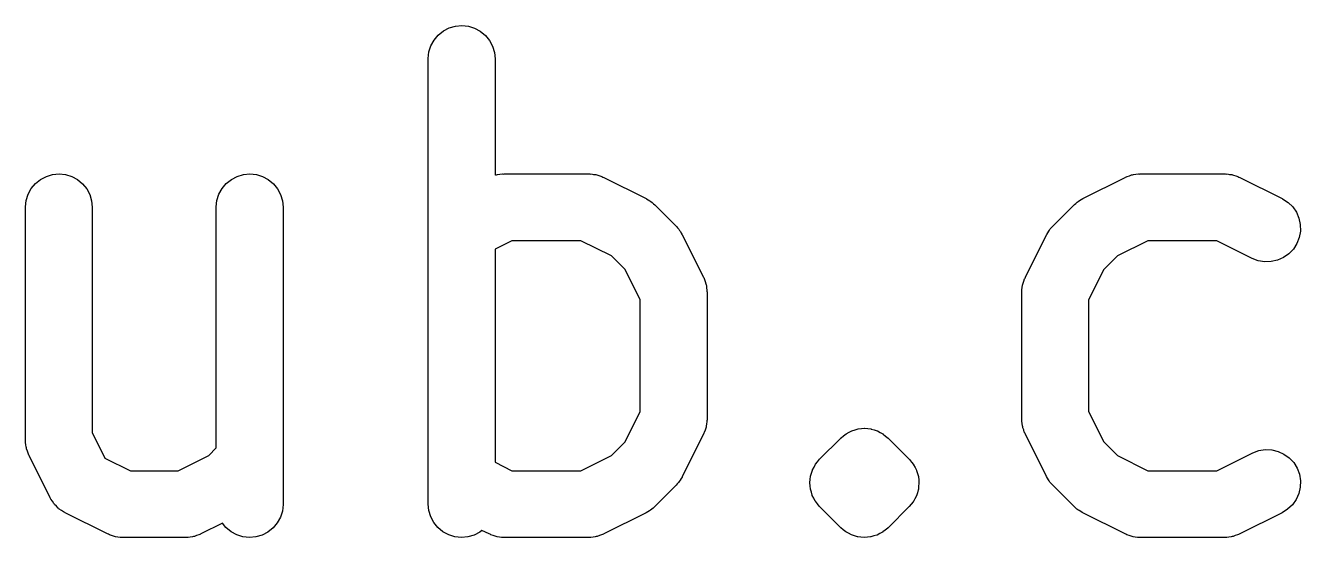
# Model space of a CAD drawing. Extents: x 4.01 to 7.79, y -0.84 to -0.7.
# Drawn here: x 6.2591 to 6.4846, y -0.818 to -0.7275 of the extents above; entities that cross this region are included whole.
import ezdxf

# ---------------------------------------------------------------- set-up
doc = ezdxf.new("R2010")
doc.units = 0
doc.header["$MEASUREMENT"] = 0
doc.layers.add('BLACK', color=7, linetype='CONTINUOUS')

msp = doc.modelspace()

# ---------------------------------------------------------------- linework, layer by layer
at = {"layer": 'BLACK', "linetype": 'CONTINUOUS'}
for p, q in [((6.33296, -0.728439), (6.33398, -0.727905)), ((6.33398, -0.727905), (6.33509, -0.727579)), ((6.33509, -0.727579), (6.33624, -0.727475)), ((6.33624, -0.727475), (6.33738, -0.727595)), ((6.33738, -0.727595), (6.33848, -0.727936)), ((6.33848, -0.727936), (6.3395, -0.728484)), ((6.33077, -0.731054), (6.33132, -0.730044)), ((6.33132, -0.730044), (6.33206, -0.729161)), ((6.33206, -0.729161), (6.33296, -0.728439)), ((6.3395, -0.728484), (6.34039, -0.729219)), ((6.34039, -0.729219), (6.34112, -0.730112)), ((6.34112, -0.730112), (6.34166, -0.73113)), ((6.33029, -0.733298), (6.33042, -0.732153)), ((6.33042, -0.732153), (6.33077, -0.731054)), ((6.34166, -0.73113), (6.34199, -0.732233)), ((6.34199, -0.732233), (6.3421, -0.73338)), ((6.33029, -0.73338), (6.33029, -0.733298)), ((6.33029, -0.812121), (6.33029, -0.73338)), ((6.3421, -0.73338), (6.3421, -0.753951)), ((6.26008, -0.756291), (6.26082, -0.755408)), ((6.26082, -0.755408), (6.26172, -0.754686)), ((6.26172, -0.754686), (6.26274, -0.754152)), ((6.26274, -0.754152), (6.26385, -0.753826)), ((6.26385, -0.753826), (6.265, -0.753722)), ((6.265, -0.753722), (6.26614, -0.753842)), ((6.26614, -0.753842), (6.26724, -0.754183)), ((6.26724, -0.754183), (6.26826, -0.754731)), ((6.26826, -0.754731), (6.26915, -0.755466)), ((6.26915, -0.755466), (6.26987, -0.756359)), ((6.29383, -0.756291), (6.29457, -0.755408)), ((6.29457, -0.755408), (6.29547, -0.754686)), ((6.29547, -0.754686), (6.29649, -0.754152)), ((6.29649, -0.754152), (6.29759, -0.753826)), ((6.29759, -0.753826), (6.29874, -0.753722)), ((6.29874, -0.753722), (6.29989, -0.753842)), ((6.29989, -0.753842), (6.30099, -0.754183)), ((6.30099, -0.754183), (6.302, -0.754731)), ((6.302, -0.754731), (6.30289, -0.755466)), ((6.30289, -0.755466), (6.30362, -0.756359)), ((6.3421, -0.753951), (6.34221, -0.753911)), ((6.34221, -0.753911), (6.34238, -0.753884)), ((6.34238, -0.753884), (6.34255, -0.753834)), ((6.34255, -0.753834), (6.34295, -0.753795)), ((6.34295, -0.753795), (6.34335, -0.753732)), ((6.34335, -0.753732), (6.34352, -0.753739)), ((6.34352, -0.753739), (6.3437, -0.753722)), ((6.3437, -0.753722), (6.35869, -0.753722)), ((6.35869, -0.753722), (6.35878, -0.753722)), ((6.35878, -0.753722), (6.35895, -0.753742)), ((6.35895, -0.753742), (6.35912, -0.753737)), ((6.35912, -0.753737), (6.35952, -0.753806)), ((6.35952, -0.753806), (6.35992, -0.753851)), ((6.35992, -0.753851), (6.36009, -0.753903)), ((6.36009, -0.753903), (6.36026, -0.753933)), ((6.36026, -0.753933), (6.36064, -0.754077)), ((6.36064, -0.754077), (6.36102, -0.754199)), ((6.36102, -0.754199), (6.36117, -0.754283)), ((6.36117, -0.754283), (6.36133, -0.754345)), ((6.36133, -0.754345), (6.36883, -0.758095)), ((6.44604, -0.758095), (6.45354, -0.754345)), ((6.45354, -0.754345), (6.45361, -0.754309)), ((6.45361, -0.754309), (6.45378, -0.754249)), ((6.45378, -0.754249), (6.45393, -0.754167)), ((6.45393, -0.754167), (6.45432, -0.75405)), ((6.45432, -0.75405), (6.4547, -0.753911)), ((6.4547, -0.753911), (6.45487, -0.753884)), ((6.45487, -0.753884), (6.45503, -0.753834)), ((6.45503, -0.753834), (6.45544, -0.753795)), ((6.45544, -0.753795), (6.45583, -0.753732)), ((6.45583, -0.753732), (6.45601, -0.753739)), ((6.45601, -0.753739), (6.45618, -0.753722)), ((6.45618, -0.753722), (6.47118, -0.753722)), ((6.47118, -0.753722), (6.47126, -0.753722)), ((6.47126, -0.753722), (6.47143, -0.753742)), ((6.47143, -0.753742), (6.47161, -0.753737)), ((6.47161, -0.753737), (6.47201, -0.753806)), ((6.47201, -0.753806), (6.47241, -0.753851)), ((6.47241, -0.753851), (6.47257, -0.753903)), ((6.47257, -0.753903), (6.47274, -0.753933)), ((6.47274, -0.753933), (6.47312, -0.754077)), ((6.47312, -0.754077), (6.47351, -0.754199)), ((6.47351, -0.754199), (6.47366, -0.754283)), ((6.47366, -0.754283), (6.47382, -0.754345)), ((6.47382, -0.754345), (6.48132, -0.758095)), ((6.25918, -0.758399), (6.25953, -0.757301)), ((6.25953, -0.757301), (6.26008, -0.756291)), ((6.26987, -0.756359), (6.27042, -0.757377)), ((6.27042, -0.757377), (6.27075, -0.75848)), ((6.29292, -0.758399), (6.29327, -0.757301)), ((6.29327, -0.757301), (6.29383, -0.756291)), ((6.30362, -0.756359), (6.30416, -0.757377)), ((6.30416, -0.757377), (6.30449, -0.75848)), ((6.25905, -0.759545), (6.25918, -0.758399)), ((6.25905, -0.759627), (6.25905, -0.759545)), ((6.25905, -0.800872), (6.25905, -0.759627)), ((6.27075, -0.75848), (6.27086, -0.759627)), ((6.27086, -0.759627), (6.27086, -0.799478)), ((6.2928, -0.759545), (6.29292, -0.758399)), ((6.2928, -0.759627), (6.2928, -0.759545)), ((6.2928, -0.802175), (6.2928, -0.759627)), ((6.30449, -0.75848), (6.30461, -0.759627)), ((6.30461, -0.759627), (6.30461, -0.812121)), ((6.36883, -0.758095), (6.36891, -0.758132)), ((6.36891, -0.758132), (6.36919, -0.758313)), ((6.36919, -0.758313), (6.36948, -0.758469)), ((6.36948, -0.758469), (6.36967, -0.758625)), ((6.36967, -0.758625), (6.36987, -0.758759)), ((6.36987, -0.758759), (6.37011, -0.75899)), ((6.37011, -0.75899), (6.37037, -0.759201)), ((6.37037, -0.759201), (6.37412, -0.76295)), ((6.44076, -0.76295), (6.44451, -0.759201)), ((6.44451, -0.759201), (6.44457, -0.759143)), ((6.44457, -0.759143), (6.44482, -0.758936)), ((6.44482, -0.758936), (6.44507, -0.758708)), ((6.44507, -0.758708), (6.44527, -0.758577)), ((6.44527, -0.758577), (6.44547, -0.758424)), ((6.44547, -0.758424), (6.44576, -0.758271)), ((6.44576, -0.758271), (6.44604, -0.758095)), ((6.48132, -0.758095), (6.48139, -0.758132)), ((6.48139, -0.758132), (6.48236, -0.758759)), ((6.48236, -0.758759), (6.48319, -0.759562)), ((6.48319, -0.759562), (6.48384, -0.76051)), ((6.48384, -0.76051), (6.4843, -0.761568)), ((6.4843, -0.761568), (6.48454, -0.762694)), ((6.37412, -0.76295), (6.37418, -0.763009)), ((6.37418, -0.763009), (6.37438, -0.763268)), ((6.37438, -0.763268), (6.37461, -0.763509)), ((6.37461, -0.763509), (6.37474, -0.763718)), ((6.37474, -0.763718), (6.3749, -0.76391)), ((6.3749, -0.76391), (6.37505, -0.764204)), ((6.37505, -0.764204), (6.37522, -0.764485)), ((6.37522, -0.764485), (6.37897, -0.771984)), ((6.4359, -0.771984), (6.43965, -0.764485)), ((6.43965, -0.764485), (6.43969, -0.764412)), ((6.43969, -0.764412), (6.43987, -0.764133)), ((6.43987, -0.764133), (6.44003, -0.763841)), ((6.44003, -0.763841), (6.44018, -0.763651)), ((6.44018, -0.763651), (6.44032, -0.763445)), ((6.44032, -0.763445), (6.44055, -0.763207)), ((6.44055, -0.763207), (6.44076, -0.76295)), ((6.48457, -0.763847), (6.48436, -0.764981)), ((6.48454, -0.762694), (6.48457, -0.763847)), ((6.34509, -0.765533), (6.3421, -0.767026)), ((6.3573, -0.765533), (6.34509, -0.765533)), ((6.36269, -0.76823), (6.3573, -0.765533)), ((6.45758, -0.765533), (6.45218, -0.76823)), ((6.46979, -0.765533), (6.45758, -0.765533)), ((6.47604, -0.768659), (6.46979, -0.765533)), ((6.48394, -0.766054), (6.48332, -0.767026)), ((6.48436, -0.764981), (6.48394, -0.766054)), ((6.3421, -0.767026), (6.3421, -0.804721)), ((6.36509, -0.770624), (6.36269, -0.76823)), ((6.45218, -0.76823), (6.44979, -0.770624)), ((6.47711, -0.769071), (6.47604, -0.768659)), ((6.48053, -0.768986), (6.4794, -0.769238)), ((6.48158, -0.76852), (6.48053, -0.768986)), ((6.48252, -0.767858), (6.48158, -0.76852)), ((6.48332, -0.767026), (6.48252, -0.767858)), ((6.36779, -0.776019), (6.36509, -0.770624)), ((6.44979, -0.770624), (6.44709, -0.776019)), ((6.47825, -0.769267), (6.47711, -0.769071)), ((6.4794, -0.769238), (6.47825, -0.769267)), ((6.37897, -0.771984), (6.37901, -0.772058)), ((6.37901, -0.772058), (6.37907, -0.772221)), ((6.37907, -0.772221), (6.37915, -0.772375)), ((6.37915, -0.772375), (6.37927, -0.772761)), ((6.37927, -0.772761), (6.37941, -0.77314)), ((6.37941, -0.77314), (6.37943, -0.773312)), ((6.37943, -0.773312), (6.37948, -0.773478)), ((6.37948, -0.773478), (6.37952, -0.77388)), ((6.43536, -0.773798), (6.43541, -0.773397)), ((6.43541, -0.773397), (6.43546, -0.773232)), ((6.43546, -0.773232), (6.43549, -0.77306)), ((6.43549, -0.77306), (6.43563, -0.772684)), ((6.43563, -0.772684), (6.43576, -0.772299)), ((6.43576, -0.772299), (6.43584, -0.772147)), ((6.43584, -0.772147), (6.4359, -0.771984)), ((6.37952, -0.77388), (6.37959, -0.774279)), ((6.37959, -0.774279), (6.37958, -0.774452)), ((6.37958, -0.774452), (6.3796, -0.774625)), ((6.3796, -0.774625), (6.3796, -0.797122)), ((6.43528, -0.774543), (6.4353, -0.77437)), ((6.43528, -0.774625), (6.43528, -0.774543)), ((6.43528, -0.797122), (6.43528, -0.774625)), ((6.43529, -0.774196), (6.43536, -0.773798)), ((6.4353, -0.77437), (6.43529, -0.774196)), ((6.36779, -0.795728), (6.36779, -0.776019)), ((6.44709, -0.776019), (6.44709, -0.795728)), ((6.36509, -0.801123), (6.36779, -0.795728)), ((6.44709, -0.795728), (6.44979, -0.801123)), ((6.37951, -0.797949), (6.37947, -0.79835)), ((6.37958, -0.797551), (6.37951, -0.797949)), ((6.3796, -0.797205), (6.37958, -0.797377)), ((6.37958, -0.797377), (6.37958, -0.797551)), ((6.3796, -0.797122), (6.3796, -0.797205)), ((6.43529, -0.797295), (6.43528, -0.797122)), ((6.43529, -0.797469), (6.43529, -0.797295)), ((6.43535, -0.797868), (6.43529, -0.797469)), ((6.43539, -0.798269), (6.43535, -0.797868)), ((6.43544, -0.798436), (6.43539, -0.798269)), ((6.27086, -0.799478), (6.27311, -0.803969)), ((6.37897, -0.799763), (6.37522, -0.807262)), ((6.37904, -0.799601), (6.37897, -0.799763)), ((6.37912, -0.799449), (6.37904, -0.799601)), ((6.37924, -0.799064), (6.37912, -0.799449)), ((6.37939, -0.798687), (6.37924, -0.799064)), ((6.37942, -0.798516), (6.37939, -0.798687)), ((6.37947, -0.79835), (6.37942, -0.798516)), ((6.39951, -0.804195), (6.40326, -0.800446)), ((6.40326, -0.800446), (6.40329, -0.800418)), ((6.40329, -0.800416), (6.4033, -0.800403)), ((6.40329, -0.800417), (6.40329, -0.800416)), ((6.40329, -0.800418), (6.40329, -0.800417)), ((6.4033, -0.800403), (6.40331, -0.800402)), ((6.40331, -0.800401), (6.40332, -0.800388)), ((6.40331, -0.800402), (6.40331, -0.800401)), ((6.40332, -0.800388), (6.40375, -0.800042)), ((6.40375, -0.800042), (6.40419, -0.799691)), ((6.40419, -0.799691), (6.4042, -0.799686)), ((6.4042, -0.79968), (6.40421, -0.799675)), ((6.4042, -0.799686), (6.4042, -0.79968)), ((6.40421, -0.799675), (6.40422, -0.799669)), ((6.40422, -0.799669), (6.40472, -0.799412)), ((6.40472, -0.799412), (6.40521, -0.799154)), ((6.40521, -0.799154), (6.40522, -0.799151)), ((6.40522, -0.799151), (6.40523, -0.799146)), ((6.40523, -0.799146), (6.40524, -0.799143)), ((6.40524, -0.799138), (6.40578, -0.798983)), ((6.40524, -0.799143), (6.40524, -0.799138)), ((6.40578, -0.798983), (6.40631, -0.798824)), ((6.40631, -0.798824), (6.40632, -0.798823)), ((6.40632, -0.798823), (6.40633, -0.798821)), ((6.40633, -0.798821), (6.40634, -0.79882)), ((6.40634, -0.79882), (6.40635, -0.798817)), ((6.40635, -0.798817), (6.40691, -0.798768)), ((6.40691, -0.798768), (6.40746, -0.798716)), ((6.40746, -0.798716), (6.40747, -0.798717)), ((6.40747, -0.798717), (6.40748, -0.798716)), ((6.40748, -0.798716), (6.40749, -0.798717)), ((6.40749, -0.798717), (6.4075, -0.798716)), ((6.4075, -0.798716), (6.40805, -0.798776)), ((6.40805, -0.798776), (6.4086, -0.798832)), ((6.4086, -0.798832), (6.40861, -0.798836)), ((6.40861, -0.798836), (6.40863, -0.798837)), ((6.40863, -0.798837), (6.40863, -0.79884)), ((6.40863, -0.79884), (6.40865, -0.798841)), ((6.40865, -0.798841), (6.40918, -0.799007)), ((6.40918, -0.799007), (6.40971, -0.799169)), ((6.40971, -0.799169), (6.40972, -0.799174)), ((6.40972, -0.799174), (6.40973, -0.799177)), ((6.40973, -0.799177), (6.40973, -0.799182)), ((6.40973, -0.799182), (6.40975, -0.799185)), ((6.40975, -0.799185), (6.41024, -0.799453)), ((6.41024, -0.799453), (6.41072, -0.799714)), ((6.41072, -0.799714), (6.41073, -0.799721)), ((6.41073, -0.799721), (6.41074, -0.799726)), ((6.41074, -0.799726), (6.41075, -0.799732)), ((6.41075, -0.799732), (6.41076, -0.799737)), ((6.41076, -0.799737), (6.41119, -0.800095)), ((6.41119, -0.800095), (6.41161, -0.800446)), ((6.41161, -0.800446), (6.41536, -0.804195)), ((6.43547, -0.798608), (6.43544, -0.798436)), ((6.43561, -0.798986), (6.43547, -0.798608)), ((6.43572, -0.799373), (6.43561, -0.798986)), ((6.43581, -0.799526), (6.43572, -0.799373)), ((6.43586, -0.799689), (6.43581, -0.799526)), ((6.4359, -0.799763), (6.43586, -0.799689)), ((6.43965, -0.807262), (6.4359, -0.799763)), ((6.25907, -0.801045), (6.25905, -0.800872)), ((6.25906, -0.801219), (6.25907, -0.801045)), ((6.25912, -0.801617), (6.25906, -0.801219)), ((6.25916, -0.802019), (6.25912, -0.801617)), ((6.25921, -0.802185), (6.25916, -0.802019)), ((6.25924, -0.802357), (6.25921, -0.802185)), ((6.25938, -0.802736), (6.25924, -0.802357)), ((6.2595, -0.803122), (6.25938, -0.802736)), ((6.29145, -0.803518), (6.2928, -0.802175)), ((6.36269, -0.803518), (6.36509, -0.801123)), ((6.44979, -0.801123), (6.45218, -0.803518)), ((6.47611, -0.803053), (6.47719, -0.802655)), ((6.47719, -0.802655), (6.47833, -0.802476)), ((6.47833, -0.802476), (6.47948, -0.802521)), ((6.47948, -0.802521), (6.4806, -0.802788)), ((6.4806, -0.802788), (6.48165, -0.803269)), ((6.25958, -0.803276), (6.2595, -0.803122)), ((6.25964, -0.803439), (6.25958, -0.803276)), ((6.25967, -0.803513), (6.25964, -0.803439)), ((6.26342, -0.811012), (6.25967, -0.803513)), ((6.27311, -0.803969), (6.2776, -0.806215)), ((6.28606, -0.806215), (6.29145, -0.803518)), ((6.3421, -0.804721), (6.34509, -0.806215)), ((6.3573, -0.806215), (6.36269, -0.803518)), ((6.39852, -0.805573), (6.39878, -0.805086)), ((6.39878, -0.805086), (6.39879, -0.80507)), ((6.39879, -0.80507), (6.3988, -0.805052)), ((6.3988, -0.805052), (6.39916, -0.804621)), ((6.39916, -0.804621), (6.39951, -0.804195)), ((6.41536, -0.804195), (6.41539, -0.804223)), ((6.41539, -0.804223), (6.41539, -0.804224)), ((6.41539, -0.804224), (6.41539, -0.804226)), ((6.41539, -0.804226), (6.41542, -0.804254)), ((6.41542, -0.804254), (6.41577, -0.804687)), ((6.41577, -0.804687), (6.41612, -0.80512)), ((6.45218, -0.803518), (6.45758, -0.806215)), ((6.46979, -0.806215), (6.47604, -0.803089)), ((6.47604, -0.803089), (6.47611, -0.803053)), ((6.48165, -0.803269), (6.48259, -0.803944)), ((6.48259, -0.803944), (6.48337, -0.804787)), ((6.48337, -0.804787), (6.48398, -0.805767)), ((6.2776, -0.806215), (6.28606, -0.806215)), ((6.34509, -0.806215), (6.3573, -0.806215)), ((6.37519, -0.807336), (6.37501, -0.807614)), ((6.37522, -0.807262), (6.37519, -0.807336)), ((6.39784, -0.807757), (6.3979, -0.807204)), ((6.3979, -0.807204), (6.39791, -0.807184)), ((6.39791, -0.807163), (6.39807, -0.806633)), ((6.39791, -0.807184), (6.39791, -0.807163)), ((6.39807, -0.806633), (6.39824, -0.806102)), ((6.39824, -0.806102), (6.39825, -0.806083)), ((6.39825, -0.806064), (6.39852, -0.805573)), ((6.39825, -0.806083), (6.39825, -0.806064)), ((6.41612, -0.80512), (6.41613, -0.805138)), ((6.41613, -0.805138), (6.41614, -0.805155)), ((6.41614, -0.805155), (6.4164, -0.80565)), ((6.4164, -0.80565), (6.41665, -0.80614)), ((6.41665, -0.80614), (6.41666, -0.806159)), ((6.41666, -0.806159), (6.41667, -0.806178)), ((6.41667, -0.806178), (6.41683, -0.806712)), ((6.41683, -0.806712), (6.41698, -0.807244)), ((6.41698, -0.807244), (6.41699, -0.807265)), ((6.41699, -0.807265), (6.41699, -0.807285)), ((6.41699, -0.807285), (6.41704, -0.807838)), ((6.43983, -0.807543), (6.43965, -0.807262)), ((6.45758, -0.806215), (6.46979, -0.806215)), ((6.48398, -0.805767), (6.48438, -0.806846)), ((6.48438, -0.806846), (6.48457, -0.807983)), ((6.37412, -0.808797), (6.37037, -0.812547)), ((6.37433, -0.808541), (6.37412, -0.808797)), ((6.37456, -0.808303), (6.37433, -0.808541)), ((6.37469, -0.808096), (6.37456, -0.808303)), ((6.37485, -0.807907), (6.37469, -0.808096)), ((6.37501, -0.807614), (6.37485, -0.807907)), ((6.39778, -0.808309), (6.39784, -0.807757)), ((6.39778, -0.80833), (6.39778, -0.808309)), ((6.39778, -0.80835), (6.39778, -0.80833)), ((6.39783, -0.808903), (6.39778, -0.80835)), ((6.39788, -0.809457), (6.39783, -0.808903)), ((6.39789, -0.809477), (6.39788, -0.809457)), ((6.39789, -0.809498), (6.39789, -0.809477)), ((6.39805, -0.810032), (6.39789, -0.809498)), ((6.41697, -0.809579), (6.4168, -0.810109)), ((6.41698, -0.809538), (6.41697, -0.809558)), ((6.41697, -0.809558), (6.41697, -0.809579)), ((6.41703, -0.808985), (6.41698, -0.809538)), ((6.41709, -0.808433), (6.41703, -0.808985)), ((6.41704, -0.807838), (6.41709, -0.808392)), ((6.41709, -0.808392), (6.41709, -0.808412)), ((6.41709, -0.808412), (6.41709, -0.808433)), ((6.43998, -0.807838), (6.43983, -0.807543)), ((6.44013, -0.80803), (6.43998, -0.807838)), ((6.44026, -0.808238), (6.44013, -0.80803)), ((6.44049, -0.808479), (6.44026, -0.808238)), ((6.4407, -0.808739), (6.44049, -0.808479)), ((6.44076, -0.808797), (6.4407, -0.808739)), ((6.44451, -0.812547), (6.44076, -0.808797)), ((6.48453, -0.809135), (6.48427, -0.810258)), ((6.48457, -0.807983), (6.48453, -0.809135)), ((6.26349, -0.81112), (6.26342, -0.811012)), ((6.26354, -0.811237), (6.26349, -0.81112)), ((6.2638, -0.811607), (6.26354, -0.811237)), ((6.26404, -0.811988), (6.2638, -0.811607)), ((6.3982, -0.810564), (6.39805, -0.810032)), ((6.39821, -0.810582), (6.3982, -0.810564)), ((6.39822, -0.810602), (6.39821, -0.810582)), ((6.39848, -0.811093), (6.39822, -0.810602)), ((6.39874, -0.811587), (6.39848, -0.811093)), ((6.39875, -0.811604), (6.39874, -0.811587)), ((6.39876, -0.811622), (6.39875, -0.811604)), ((6.39911, -0.812053), (6.39876, -0.811622)), ((6.41607, -0.81169), (6.41571, -0.81212)), ((6.41608, -0.811672), (6.41607, -0.81169)), ((6.41609, -0.811656), (6.41608, -0.811672)), ((6.41636, -0.811169), (6.41609, -0.811656)), ((6.41662, -0.810678), (6.41636, -0.811169)), ((6.41663, -0.810659), (6.41662, -0.810678)), ((6.41664, -0.81064), (6.41663, -0.810659)), ((6.4168, -0.810109), (6.41664, -0.81064)), ((6.4838, -0.811309), (6.48313, -0.812248)), ((6.48427, -0.810258), (6.4838, -0.811309)), ((6.26412, -0.812081), (6.26404, -0.811988)), ((6.2642, -0.812185), (6.26412, -0.812081)), ((6.26452, -0.812498), (6.2642, -0.812185)), ((6.26483, -0.812826), (6.26452, -0.812498)), ((6.26493, -0.8129), (6.26483, -0.812826)), ((6.26502, -0.812989), (6.26493, -0.8129)), ((6.2654, -0.813233), (6.26502, -0.812989)), ((6.26577, -0.813494), (6.2654, -0.813233)), ((6.26588, -0.813546), (6.26577, -0.813494)), ((6.26599, -0.813616), (6.26588, -0.813546)), ((6.26606, -0.813653), (6.26599, -0.813616)), ((6.27356, -0.817403), (6.26606, -0.813653)), ((6.30448, -0.813348), (6.30413, -0.814447)), ((6.30461, -0.812203), (6.30448, -0.813348)), ((6.30461, -0.812121), (6.30461, -0.812203)), ((6.3304, -0.813268), (6.33029, -0.812121)), ((6.33074, -0.814371), (6.3304, -0.813268)), ((6.36883, -0.813653), (6.36133, -0.817403)), ((6.36911, -0.813476), (6.36883, -0.813653)), ((6.36941, -0.813324), (6.36911, -0.813476)), ((6.3696, -0.81317), (6.36941, -0.813324)), ((6.36981, -0.813039), (6.3696, -0.81317)), ((6.37005, -0.812812), (6.36981, -0.813039)), ((6.37031, -0.812605), (6.37005, -0.812812)), ((6.37037, -0.812547), (6.37031, -0.812605)), ((6.39945, -0.812488), (6.39911, -0.812053)), ((6.39948, -0.812516), (6.39945, -0.812488)), ((6.39948, -0.812518), (6.39948, -0.812516)), ((6.39948, -0.812519), (6.39948, -0.812518)), ((6.39951, -0.812547), (6.39948, -0.812519)), ((6.40326, -0.816296), (6.39951, -0.812547)), ((6.41536, -0.812547), (6.41161, -0.816296)), ((6.41571, -0.81212), (6.41536, -0.812547)), ((6.44476, -0.812757), (6.44451, -0.812547)), ((6.445, -0.812989), (6.44476, -0.812757)), ((6.44521, -0.813122), (6.445, -0.812989)), ((6.4454, -0.813278), (6.44521, -0.813122)), ((6.44569, -0.813435), (6.4454, -0.813278)), ((6.44597, -0.813616), (6.44569, -0.813435)), ((6.44604, -0.813653), (6.44597, -0.813616)), ((6.45354, -0.817403), (6.44604, -0.813653)), ((6.48132, -0.813653), (6.47382, -0.817403)), ((6.4823, -0.813039), (6.48132, -0.813653)), ((6.48313, -0.812248), (6.4823, -0.813039)), ((6.29388, -0.815509), (6.29009, -0.817403)), ((6.29451, -0.816282), (6.29388, -0.815509)), ((6.2954, -0.817016), (6.29451, -0.816282)), ((6.30283, -0.81634), (6.30193, -0.817062)), ((6.30357, -0.815457), (6.30283, -0.81634)), ((6.30413, -0.814447), (6.30357, -0.815457)), ((6.33128, -0.815389), (6.33074, -0.814371)), ((6.33201, -0.816282), (6.33128, -0.815389)), ((6.33289, -0.817016), (6.33201, -0.816282)), ((6.40369, -0.816647), (6.40326, -0.816296)), ((6.41155, -0.816354), (6.41112, -0.816701)), ((6.41157, -0.816341), (6.41155, -0.816354)), ((6.41158, -0.816326), (6.41157, -0.816339)), ((6.41157, -0.816339), (6.41157, -0.81634)), ((6.41157, -0.81634), (6.41157, -0.816341)), ((6.41159, -0.816324), (6.41158, -0.816325)), ((6.41158, -0.816325), (6.41158, -0.816326)), ((6.41161, -0.816296), (6.41159, -0.816324)), ((6.27373, -0.817465), (6.27356, -0.817403)), ((6.27388, -0.817548), (6.27373, -0.817465)), ((6.27426, -0.817671), (6.27388, -0.817548)), ((6.27464, -0.817815), (6.27426, -0.817671)), ((6.27481, -0.817844), (6.27464, -0.817815)), ((6.27498, -0.817897), (6.27481, -0.817844)), ((6.27538, -0.817942), (6.27498, -0.817897)), ((6.27578, -0.81801), (6.27538, -0.817942)), ((6.27595, -0.818006), (6.27578, -0.81801)), ((6.27612, -0.818025), (6.27595, -0.818006)), ((6.2762, -0.818026), (6.27612, -0.818025)), ((6.28745, -0.818026), (6.2762, -0.818026)), ((6.28763, -0.818009), (6.28745, -0.818026)), ((6.2878, -0.818016), (6.28763, -0.818009)), ((6.2882, -0.817953), (6.2878, -0.818016)), ((6.2886, -0.817914), (6.2882, -0.817953)), ((6.28877, -0.817863), (6.2886, -0.817914)), ((6.28894, -0.817836), (6.28877, -0.817863)), ((6.28932, -0.817697), (6.28894, -0.817836)), ((6.2897, -0.81758), (6.28932, -0.817697)), ((6.28986, -0.817499), (6.2897, -0.81758)), ((6.29002, -0.817439), (6.28986, -0.817499)), ((6.29009, -0.817403), (6.29002, -0.817439)), ((6.29641, -0.817565), (6.2954, -0.817016)), ((6.29751, -0.817905), (6.29641, -0.817565)), ((6.29866, -0.818026), (6.29751, -0.817905)), ((6.29981, -0.817921), (6.29866, -0.818026)), ((6.30091, -0.817596), (6.29981, -0.817921)), ((6.30193, -0.817062), (6.30091, -0.817596)), ((6.33391, -0.817565), (6.33289, -0.817016)), ((6.33501, -0.817905), (6.33391, -0.817565)), ((6.33616, -0.818026), (6.33501, -0.817905)), ((6.3373, -0.817921), (6.33616, -0.818026)), ((6.33841, -0.817596), (6.3373, -0.817921)), ((6.33943, -0.817062), (6.33841, -0.817596)), ((6.33979, -0.816771), (6.33943, -0.817062)), ((6.34105, -0.817403), (6.33979, -0.816771)), ((6.34122, -0.817465), (6.34105, -0.817403)), ((6.34137, -0.817548), (6.34122, -0.817465)), ((6.34175, -0.817671), (6.34137, -0.817548)), ((6.34213, -0.817815), (6.34175, -0.817671)), ((6.3423, -0.817844), (6.34213, -0.817815)), ((6.34247, -0.817897), (6.3423, -0.817844)), ((6.34287, -0.817942), (6.34247, -0.817897)), ((6.34327, -0.81801), (6.34287, -0.817942)), ((6.34344, -0.818006), (6.34327, -0.81801)), ((6.34361, -0.818025), (6.34344, -0.818006)), ((6.3437, -0.818026), (6.34361, -0.818025)), ((6.35869, -0.818026), (6.3437, -0.818026)), ((6.35887, -0.818009), (6.35869, -0.818026)), ((6.35904, -0.818016), (6.35887, -0.818009)), ((6.35944, -0.817953), (6.35904, -0.818016)), ((6.35984, -0.817914), (6.35944, -0.817953)), ((6.36001, -0.817863), (6.35984, -0.817914)), ((6.36018, -0.817836), (6.36001, -0.817863)), ((6.36056, -0.817697), (6.36018, -0.817836)), ((6.36094, -0.81758), (6.36056, -0.817697)), ((6.3611, -0.817499), (6.36094, -0.81758)), ((6.36126, -0.817439), (6.3611, -0.817499)), ((6.36133, -0.817403), (6.36126, -0.817439)), ((6.40412, -0.817005), (6.40369, -0.816647)), ((6.40413, -0.81701), (6.40412, -0.817005)), ((6.40414, -0.817016), (6.40413, -0.81701)), ((6.40414, -0.817021), (6.40414, -0.817016)), ((6.40415, -0.817028), (6.40414, -0.817021)), ((6.40464, -0.817289), (6.40415, -0.817028)), ((6.40513, -0.817557), (6.40464, -0.817289)), ((6.40514, -0.81756), (6.40513, -0.817557)), ((6.40515, -0.817565), (6.40514, -0.81756)), ((6.40516, -0.817568), (6.40515, -0.817565)), ((6.40517, -0.817573), (6.40516, -0.817568)), ((6.4057, -0.817735), (6.40517, -0.817573)), ((6.40623, -0.817901), (6.4057, -0.817735)), ((6.40624, -0.817902), (6.40623, -0.817901)), ((6.40625, -0.817905), (6.40624, -0.817902)), ((6.40626, -0.817906), (6.40625, -0.817905)), ((6.40627, -0.81791), (6.40626, -0.817906)), ((6.40682, -0.817966), (6.40627, -0.81791)), ((6.40738, -0.818026), (6.40682, -0.817966)), ((6.40739, -0.818025), (6.40738, -0.818026)), ((6.4074, -0.818026), (6.40739, -0.818025)), ((6.40741, -0.818025), (6.4074, -0.818026)), ((6.40742, -0.818026), (6.40741, -0.818025)), ((6.40797, -0.817974), (6.40742, -0.818026)), ((6.40852, -0.817925), (6.40797, -0.817974)), ((6.40853, -0.817922), (6.40852, -0.817925)), ((6.40854, -0.817921), (6.40853, -0.817922)), ((6.40855, -0.817919), (6.40854, -0.817921)), ((6.40856, -0.817918), (6.40855, -0.817919)), ((6.4091, -0.817758), (6.40856, -0.817918)), ((6.40963, -0.817604), (6.4091, -0.817758)), ((6.40964, -0.817599), (6.40963, -0.817604)), ((6.40965, -0.817596), (6.40964, -0.817599)), ((6.40966, -0.817591), (6.40965, -0.817596)), ((6.40967, -0.817588), (6.40966, -0.817591)), ((6.41016, -0.81733), (6.40967, -0.817588)), ((6.41065, -0.817073), (6.41016, -0.81733)), ((6.41066, -0.817067), (6.41065, -0.817073)), ((6.41067, -0.817062), (6.41066, -0.817067)), ((6.41068, -0.817056), (6.41067, -0.817062)), ((6.41069, -0.817051), (6.41068, -0.817056)), ((6.41112, -0.816701), (6.41069, -0.817051)), ((6.4537, -0.817465), (6.45354, -0.817403)), ((6.45386, -0.817548), (6.4537, -0.817465)), ((6.45424, -0.817671), (6.45386, -0.817548)), ((6.45462, -0.817815), (6.45424, -0.817671)), ((6.45479, -0.817844), (6.45462, -0.817815)), ((6.45495, -0.817897), (6.45479, -0.817844)), ((6.45535, -0.817942), (6.45495, -0.817897)), ((6.45575, -0.81801), (6.45535, -0.817942)), ((6.45593, -0.818006), (6.45575, -0.81801)), ((6.4561, -0.818025), (6.45593, -0.818006)), ((6.45618, -0.818026), (6.4561, -0.818025)), ((6.47118, -0.818026), (6.45618, -0.818026)), ((6.47135, -0.818009), (6.47118, -0.818026)), ((6.47153, -0.818016), (6.47135, -0.818009)), ((6.47192, -0.817953), (6.47153, -0.818016)), ((6.47233, -0.817914), (6.47192, -0.817953)), ((6.47249, -0.817863), (6.47233, -0.817914)), ((6.47266, -0.817836), (6.47249, -0.817863)), ((6.47304, -0.817697), (6.47266, -0.817836)), ((6.47343, -0.81758), (6.47304, -0.817697)), ((6.47358, -0.817499), (6.47343, -0.81758)), ((6.47375, -0.817439), (6.47358, -0.817499)), ((6.47382, -0.817403), (6.47375, -0.817439))]:
    msp.add_line(p, q, dxfattribs=at)

doc.saveas('drawing.dxf')
